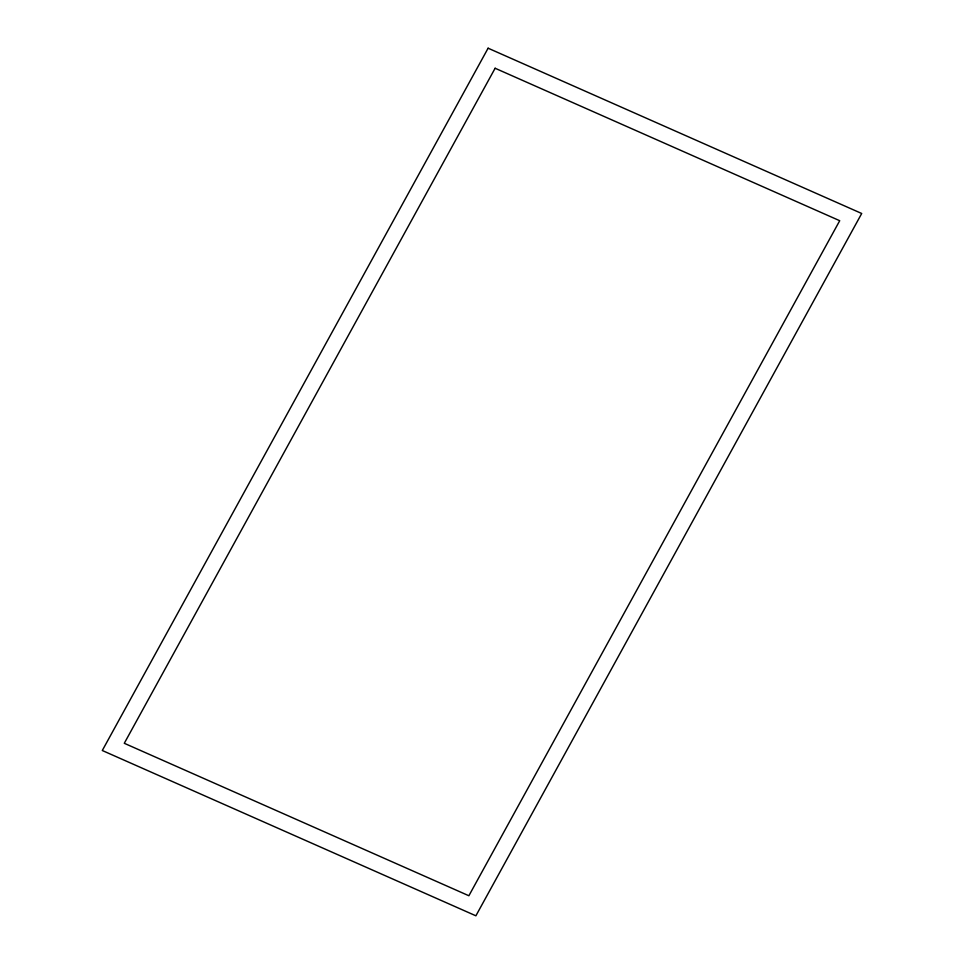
<?xml version="1.0" encoding="UTF-8"?>
<svg xmlns="http://www.w3.org/2000/svg" width="964" height="964" viewBox="0 0 964 964"><rect width="100%" height="100%" fill="white"/><g stroke="black" fill="none" stroke-linecap="round" stroke-linejoin="round"><path stroke-width="1.45" d="M488.109 48.2L102.292 750.51L475.891 915.8L861.708 213.49L488.109 48.2M495.122 68.251L124.284 743.292L468.878 895.749L839.716 220.708L495.122 68.251"/></g></svg>
